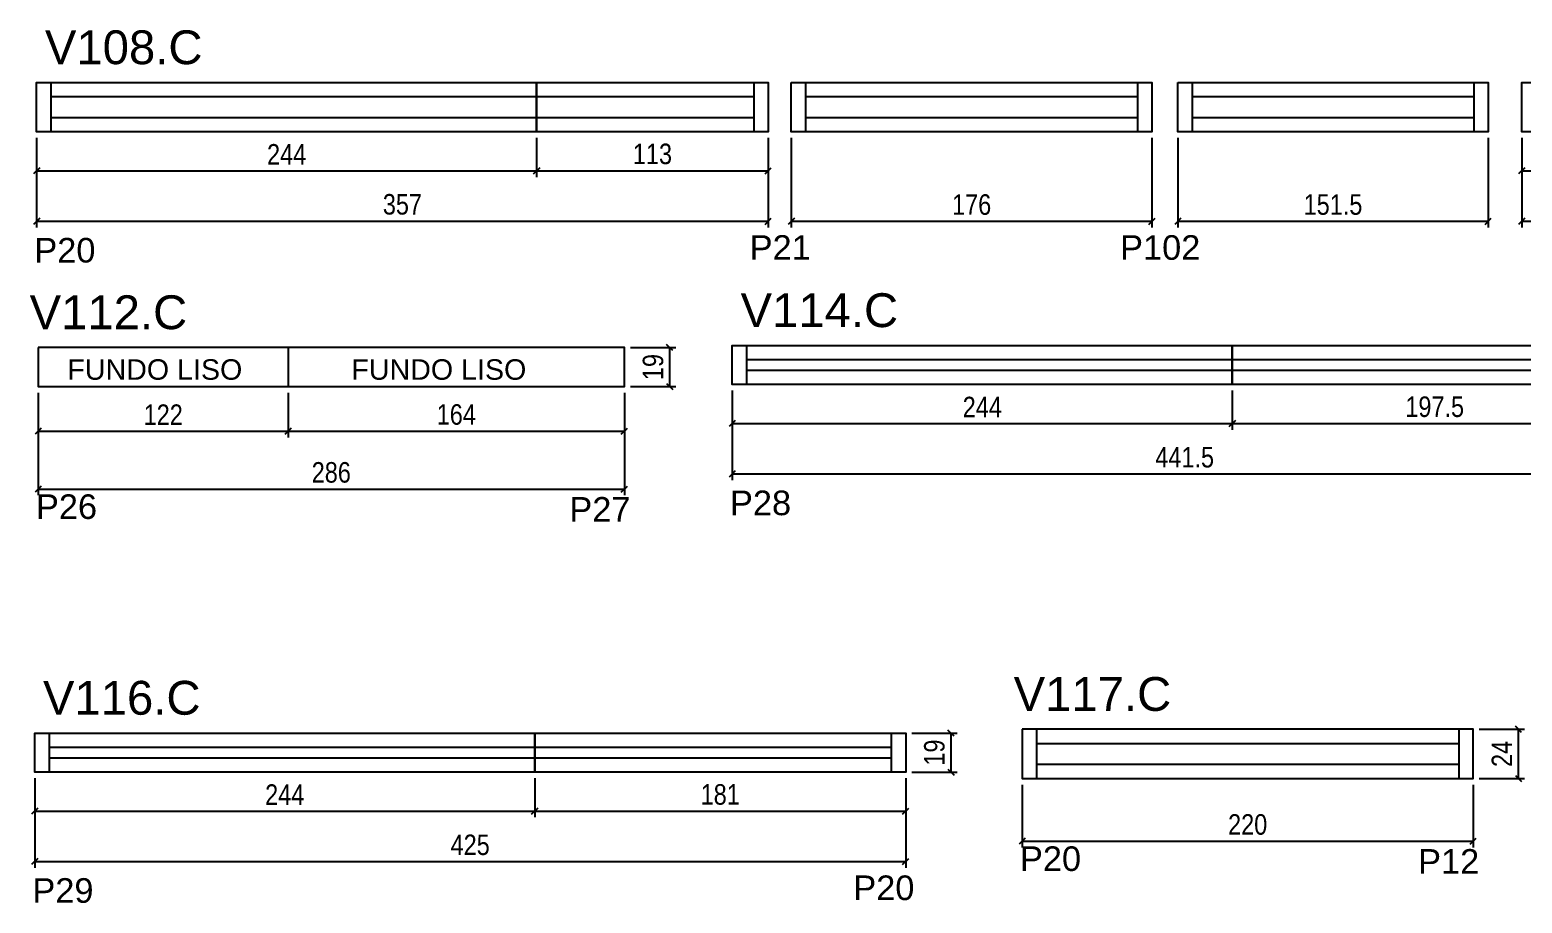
# Model space of a CAD drawing. Extents: x 1665 to 3026, y 15883 to 17753.
# Drawn here: x 1671 to 2399, y 16818 to 17244 of the extents above; entities that cross this region are included whole.
import ezdxf

# ---------------------------------------------------------------- set-up
doc = ezdxf.new("R2010")
doc.units = 0
for name, color, linetype in [('5', 5, 'Continuous'), ('COTA', 241, 'Continuous'), ('NOMENCLATURA', 7, 'Continuous'), ('Painéis', 200, 'Continuous'), ('SARR_2.2x7', 40, 'Continuous')]:
    doc.layers.add(name, color=color, linetype=linetype)
doc.styles.add('COTA TECNICA', font='techl___.ttf', dxfattribs={"height": 10})
doc.styles.add('COTA TECNICA-50', font='techl___.ttf', dxfattribs={"height": 10})
doc.styles.get("Standard").update_dxf_attribs({"font": 'arial.ttf'})
doc.dimstyles.new('COTA PAINEL-50', dxfattribs={"dimtxt": 10, "dimasz": 3, "dimexe": 3, "dimexo": 3, "dimgap": 3, "dimtad": 1, "dimdec": 1, "dimzin": 12, "dimdsep": 46, "dimtxsty": 'COTA TECNICA-50', "dimblk1": 'OBLIQUE', "dimblk2": 'OBLIQUE', "dimsah": 1, "dimcen": 0.9, "dimclrd": 4, "dimclre": 4, "dimclrt": 240, "dimadec": 1, "dimazin": 3, "dimtfac": 1, "dimtdec": 1, "dimtmove": 0, "dimatfit": 3, "dimfxl": 1, "dimtolj": 1, "dimtzin": 12, "dimarcsym": 0})
doc.dimstyles.new('PAINEL', dxfattribs={"dimtxt": 10, "dimasz": 3, "dimexe": 3, "dimexo": 3, "dimgap": 3, "dimtad": 1, "dimdec": 1, "dimzin": 12, "dimdsep": 46, "dimtxsty": 'COTA TECNICA', "dimblk1": 'OBLIQUE', "dimblk2": 'OBLIQUE', "dimsah": 1, "dimcen": 0.9, "dimclrd": 4, "dimclre": 4, "dimclrt": 240, "dimadec": 1, "dimazin": 3, "dimtfac": 1, "dimtdec": 1, "dimtmove": 0, "dimatfit": 3, "dimfxl": 1, "dimtolj": 1, "dimtzin": 12, "dimarcsym": 0})

# ---------------------------------------------------------------- blocks, each defined once
blk = doc.blocks.new('_Oblique')
at = {"color": 0, "linetype": 'ByBlock', "lineweight": -2}
blk.add_line((-0.5, -0.5), (0.5, 0.5), dxfattribs=at)
blk = doc.blocks.new('*D100')
at = {"layer": 'COTA', "color": 4, "linetype": 'ByBlock', "lineweight": -2, "transparency": 16777216}
for p, q in [((1674.17, 17191.53), (1674.17, 17172.48)), ((1918.17, 17191.53), (1918.17, 17172.48)), ((1674.17, 17175.48), (1918.17, 17175.48))]:
    blk.add_line(p, q, dxfattribs=at)
at = {"layer": 'Defpoints', "color": 0, "linetype": 'ByBlock', "transparency": 16777216}
for p in [(1674.17, 17194.53), (1918.17, 17194.53), (1918.17, 17175.48)]:
    blk.add_point(p, dxfattribs=at)
at = {"layer": 'COTA', "color": 4, "linetype": 'ByBlock', "lineweight": -2, "transparency": 16777216, "xscale": 3, "yscale": 3, "zscale": 3, "rotation": 180}
blk.add_blockref('_Oblique', (1674.17, 17175.48), dxfattribs=at)
at = {"layer": 'COTA', "color": 4, "linetype": 'ByBlock', "lineweight": -2, "transparency": 16777216, "xscale": 3, "yscale": 3, "zscale": 3}
blk.add_blockref('_Oblique', (1918.17, 17175.48), dxfattribs=at)
at = {"layer": 'COTA', "color": 240, "linetype": 'ByBlock', "transparency": 16777216, "insert": (1796.17, 17183.55), "char_height": 10, "attachment_point": 5, "style": 'COTA TECNICA-50'}
blk.add_mtext('\\A1;244', dxfattribs=at)
blk = doc.blocks.new('*D101')
at = {"layer": 'COTA', "color": 4, "linetype": 'ByBlock', "lineweight": -2, "transparency": 16777216}
for p, q in [((1918.17, 17191.53), (1918.17, 17172.48)), ((2031.17, 17191.53), (2031.17, 17172.48)), ((1918.17, 17175.48), (2031.17, 17175.48))]:
    blk.add_line(p, q, dxfattribs=at)
at = {"layer": 'Defpoints', "color": 0, "linetype": 'ByBlock', "transparency": 16777216}
for p in [(1918.17, 17194.53), (2031.17, 17194.53), (2031.17, 17175.48)]:
    blk.add_point(p, dxfattribs=at)
at = {"layer": 'COTA', "color": 4, "linetype": 'ByBlock', "lineweight": -2, "transparency": 16777216, "xscale": 3, "yscale": 3, "zscale": 3, "rotation": 180}
blk.add_blockref('_Oblique', (1918.17, 17175.48), dxfattribs=at)
at = {"layer": 'COTA', "color": 4, "linetype": 'ByBlock', "lineweight": -2, "transparency": 16777216, "xscale": 3, "yscale": 3, "zscale": 3}
blk.add_blockref('_Oblique', (2031.17, 17175.48), dxfattribs=at)
at = {"layer": 'COTA', "color": 240, "linetype": 'ByBlock', "transparency": 16777216, "insert": (1974.67, 17183.7), "char_height": 10, "attachment_point": 5, "style": 'COTA TECNICA-50'}
blk.add_mtext('\\A1;113', dxfattribs=at)
blk = doc.blocks.new('*D103')
at = {"layer": 'COTA', "color": 4, "lineweight": -2, "transparency": 16777216}
for p, q in [((1674.17, 17191.53), (1674.17, 17147.9)), ((2031.17, 17191.53), (2031.17, 17147.9)), ((1674.17, 17150.9), (2031.17, 17150.9))]:
    blk.add_line(p, q, dxfattribs=at)
at = {"layer": 'Defpoints', "color": 0, "transparency": 16777216}
for p in [(1674.17, 17194.53), (2031.17, 17194.53), (2031.17, 17150.9)]:
    blk.add_point(p, dxfattribs=at)
at = {"layer": 'COTA', "color": 4, "lineweight": -2, "transparency": 16777216, "xscale": 3, "yscale": 3, "zscale": 3, "rotation": 180}
blk.add_blockref('_Oblique', (1674.17, 17150.9), dxfattribs=at)
at = {"layer": 'COTA', "color": 4, "lineweight": -2, "transparency": 16777216, "xscale": 3, "yscale": 3, "zscale": 3}
blk.add_blockref('_Oblique', (2031.17, 17150.9), dxfattribs=at)
at = {"layer": 'COTA', "color": 240, "transparency": 16777216, "insert": (1852.67, 17159.12), "char_height": 10, "attachment_point": 5, "style": 'COTA TECNICA'}
blk.add_mtext('\\A1;357', dxfattribs=at)
blk = doc.blocks.new('*D104')
at = {"layer": 'COTA', "color": 4, "lineweight": -2, "transparency": 16777216}
for p, q in [((2042.42, 17191.53), (2042.42, 17147.9)), ((2218.42, 17191.53), (2218.42, 17147.9)), ((2042.42, 17150.9), (2218.42, 17150.9))]:
    blk.add_line(p, q, dxfattribs=at)
at = {"layer": 'Defpoints', "color": 0, "transparency": 16777216}
for p in [(2042.42, 17194.53), (2218.42, 17194.53), (2218.42, 17150.9)]:
    blk.add_point(p, dxfattribs=at)
at = {"layer": 'COTA', "color": 4, "lineweight": -2, "transparency": 16777216, "xscale": 3, "yscale": 3, "zscale": 3, "rotation": 180}
blk.add_blockref('_Oblique', (2042.42, 17150.9), dxfattribs=at)
at = {"layer": 'COTA', "color": 4, "lineweight": -2, "transparency": 16777216, "xscale": 3, "yscale": 3, "zscale": 3}
blk.add_blockref('_Oblique', (2218.42, 17150.9), dxfattribs=at)
at = {"layer": 'COTA', "color": 240, "transparency": 16777216, "insert": (2130.42, 17159), "char_height": 10, "attachment_point": 5, "style": 'COTA TECNICA'}
blk.add_mtext('\\A1;176', dxfattribs=at)
blk = doc.blocks.new('*D98')
at = {"layer": 'COTA', "color": 4, "linetype": 'ByBlock', "lineweight": -2, "transparency": 16777216}
for p, q in [((2398.8, 17191.53), (2398.8, 17172.48)), ((2642.8, 17191.53), (2642.8, 17172.48)), ((2398.8, 17175.48), (2642.8, 17175.48))]:
    blk.add_line(p, q, dxfattribs=at)
at = {"layer": 'Defpoints', "color": 0, "linetype": 'ByBlock', "transparency": 16777216}
for p in [(2398.8, 17194.53), (2642.8, 17194.53), (2642.8, 17175.48)]:
    blk.add_point(p, dxfattribs=at)
at = {"layer": 'COTA', "color": 4, "linetype": 'ByBlock', "lineweight": -2, "transparency": 16777216, "xscale": 3, "yscale": 3, "zscale": 3, "rotation": 180}
blk.add_blockref('_Oblique', (2398.8, 17175.48), dxfattribs=at)
at = {"layer": 'COTA', "color": 4, "linetype": 'ByBlock', "lineweight": -2, "transparency": 16777216, "xscale": 3, "yscale": 3, "zscale": 3}
blk.add_blockref('_Oblique', (2642.8, 17175.48), dxfattribs=at)
at = {"layer": 'COTA', "color": 240, "linetype": 'ByBlock', "transparency": 16777216, "insert": (2520.8, 17183.55), "char_height": 10, "attachment_point": 5, "style": 'COTA TECNICA-50'}
blk.add_mtext('\\A1;244', dxfattribs=at)
blk = doc.blocks.new('*D105')
at = {"layer": 'COTA', "color": 4, "lineweight": -2, "transparency": 16777216}
for p, q in [((2398.8, 17191.53), (2398.8, 17147.9)), ((2857.3, 17191.53), (2857.3, 17147.9)), ((2398.8, 17150.9), (2857.3, 17150.9))]:
    blk.add_line(p, q, dxfattribs=at)
at = {"layer": 'Defpoints', "color": 0, "transparency": 16777216}
for p in [(2398.8, 17194.53), (2857.3, 17194.53), (2857.3, 17150.9)]:
    blk.add_point(p, dxfattribs=at)
at = {"layer": 'COTA', "color": 4, "lineweight": -2, "transparency": 16777216, "xscale": 3, "yscale": 3, "zscale": 3, "rotation": 180}
blk.add_blockref('_Oblique', (2398.8, 17150.9), dxfattribs=at)
at = {"layer": 'COTA', "color": 4, "lineweight": -2, "transparency": 16777216, "xscale": 3, "yscale": 3, "zscale": 3}
blk.add_blockref('_Oblique', (2857.3, 17150.9), dxfattribs=at)
at = {"layer": 'COTA', "color": 240, "transparency": 16777216, "insert": (2628.05, 17159.03), "char_height": 10, "attachment_point": 5, "style": 'COTA TECNICA'}
blk.add_mtext('\\A1;458.5', dxfattribs=at)
blk = doc.blocks.new('*D106')
at = {"layer": 'COTA', "color": 4, "lineweight": -2, "transparency": 16777216}
for p, q in [((2230.99, 17191.53), (2230.99, 17147.9)), ((2382.49, 17191.53), (2382.49, 17147.9)), ((2230.99, 17150.9), (2382.49, 17150.9))]:
    blk.add_line(p, q, dxfattribs=at)
at = {"layer": 'Defpoints', "color": 0, "transparency": 16777216}
for p in [(2230.99, 17194.53), (2382.49, 17194.53), (2382.49, 17150.9)]:
    blk.add_point(p, dxfattribs=at)
at = {"layer": 'COTA', "color": 4, "lineweight": -2, "transparency": 16777216, "xscale": 3, "yscale": 3, "zscale": 3, "rotation": 180}
blk.add_blockref('_Oblique', (2230.99, 17150.9), dxfattribs=at)
at = {"layer": 'COTA', "color": 4, "lineweight": -2, "transparency": 16777216, "xscale": 3, "yscale": 3, "zscale": 3}
blk.add_blockref('_Oblique', (2382.49, 17150.9), dxfattribs=at)
at = {"layer": 'COTA', "color": 240, "transparency": 16777216, "insert": (2306.74, 17159.01), "char_height": 10, "attachment_point": 5, "style": 'COTA TECNICA'}
blk.add_mtext('\\A1;151.5', dxfattribs=at)
blk = doc.blocks.new('*D115')
at = {"layer": 'COTA', "color": 4, "linetype": 'ByBlock', "lineweight": -2, "transparency": 16777216}
for p, q in [((1674.96, 17067.32), (1674.96, 17017.28)), ((1960.96, 17067.32), (1960.96, 17017.28)), ((1674.96, 17020.28), (1960.96, 17020.28))]:
    blk.add_line(p, q, dxfattribs=at)
at = {"layer": 'Defpoints', "color": 0, "linetype": 'ByBlock', "transparency": 16777216}
for p in [(1674.96, 17070.32), (1960.96, 17070.32), (1960.96, 17020.28)]:
    blk.add_point(p, dxfattribs=at)
at = {"layer": 'COTA', "color": 4, "linetype": 'ByBlock', "lineweight": -2, "transparency": 16777216, "xscale": 3, "yscale": 3, "zscale": 3, "rotation": 180}
blk.add_blockref('_Oblique', (1674.96, 17020.28), dxfattribs=at)
at = {"layer": 'COTA', "color": 4, "linetype": 'ByBlock', "lineweight": -2, "transparency": 16777216, "xscale": 3, "yscale": 3, "zscale": 3}
blk.add_blockref('_Oblique', (1960.96, 17020.28), dxfattribs=at)
at = {"layer": 'COTA', "color": 240, "linetype": 'ByBlock', "transparency": 16777216, "insert": (1817.96, 17028.4), "char_height": 10, "attachment_point": 5, "style": 'COTA TECNICA-50'}
blk.add_mtext('\\A1;286', dxfattribs=at)
blk = doc.blocks.new('*D116')
at = {"layer": 'COTA', "color": 4, "lineweight": -2, "transparency": 16777216}
for p, q in [((1963.96, 17089.32), (1986.08, 17089.32)), ((1983.08, 17070.32), (1983.08, 17089.32)), ((1963.96, 17070.32), (1986.08, 17070.32))]:
    blk.add_line(p, q, dxfattribs=at)
at = {"layer": 'Defpoints', "color": 0, "transparency": 16777216}
for p in [(1960.96, 17089.32), (1983.08, 17089.32), (1960.96, 17070.32)]:
    blk.add_point(p, dxfattribs=at)
at = {"layer": 'COTA', "color": 4, "lineweight": -2, "transparency": 16777216, "xscale": 3, "yscale": 3, "zscale": 3}
for p, rotation in [((1983.08, 17089.32), 90), ((1983.08, 17070.32), 270)]:
    blk.add_blockref('_Oblique', p, dxfattribs=dict(at, rotation=rotation))
at = {"layer": 'COTA', "color": 240, "transparency": 16777216, "insert": (1974.99, 17079.82), "char_height": 10, "attachment_point": 5, "rotation": 90, "style": 'COTA TECNICA'}
blk.add_mtext('\\A1;19', dxfattribs=at)
blk = doc.blocks.new('*D117')
at = {"layer": 'COTA', "color": 4, "linetype": 'ByBlock', "lineweight": -2, "transparency": 16777216}
for p, q in [((1674.96, 17067.32), (1674.96, 17045.54)), ((1796.96, 17067.32), (1796.96, 17045.54)), ((1674.96, 17048.54), (1796.96, 17048.54))]:
    blk.add_line(p, q, dxfattribs=at)
at = {"layer": 'Defpoints', "color": 0, "linetype": 'ByBlock', "transparency": 16777216}
for p in [(1674.96, 17070.32), (1796.96, 17070.32), (1796.96, 17048.54)]:
    blk.add_point(p, dxfattribs=at)
at = {"layer": 'COTA', "color": 4, "linetype": 'ByBlock', "lineweight": -2, "transparency": 16777216, "xscale": 3, "yscale": 3, "zscale": 3, "rotation": 180}
blk.add_blockref('_Oblique', (1674.96, 17048.54), dxfattribs=at)
at = {"layer": 'COTA', "color": 4, "linetype": 'ByBlock', "lineweight": -2, "transparency": 16777216, "xscale": 3, "yscale": 3, "zscale": 3}
blk.add_blockref('_Oblique', (1796.96, 17048.54), dxfattribs=at)
at = {"layer": 'COTA', "color": 240, "linetype": 'ByBlock', "transparency": 16777216, "insert": (1735.96, 17056.6), "char_height": 10, "attachment_point": 5, "style": 'COTA TECNICA-50'}
blk.add_mtext('\\A1;122', dxfattribs=at)
blk = doc.blocks.new('*D118')
at = {"layer": 'COTA', "color": 4, "linetype": 'ByBlock', "lineweight": -2, "transparency": 16777216}
for p, q in [((1796.96, 17067.32), (1796.96, 17045.54)), ((1960.96, 17067.32), (1960.96, 17045.54)), ((1796.96, 17048.54), (1960.96, 17048.54))]:
    blk.add_line(p, q, dxfattribs=at)
at = {"layer": 'Defpoints', "color": 0, "linetype": 'ByBlock', "transparency": 16777216}
for p in [(1796.96, 17070.32), (1960.96, 17070.32), (1960.96, 17048.54)]:
    blk.add_point(p, dxfattribs=at)
at = {"layer": 'COTA', "color": 4, "linetype": 'ByBlock', "lineweight": -2, "transparency": 16777216, "xscale": 3, "yscale": 3, "zscale": 3, "rotation": 180}
blk.add_blockref('_Oblique', (1796.96, 17048.54), dxfattribs=at)
at = {"layer": 'COTA', "color": 4, "linetype": 'ByBlock', "lineweight": -2, "transparency": 16777216, "xscale": 3, "yscale": 3, "zscale": 3}
blk.add_blockref('_Oblique', (1960.96, 17048.54), dxfattribs=at)
at = {"layer": 'COTA', "color": 240, "linetype": 'ByBlock', "transparency": 16777216, "insert": (1878.96, 17056.64), "char_height": 10, "attachment_point": 5, "style": 'COTA TECNICA-50'}
blk.add_mtext('\\A1;164', dxfattribs=at)
blk = doc.blocks.new('*D119')
at = {"layer": 'COTA', "color": 4, "linetype": 'ByBlock', "lineweight": -2, "transparency": 16777216}
for p, q in [((2013.61, 17068.32), (2013.61, 17049.27)), ((2257.61, 17068.32), (2257.61, 17049.27)), ((2013.61, 17052.27), (2257.61, 17052.27))]:
    blk.add_line(p, q, dxfattribs=at)
at = {"layer": 'Defpoints', "color": 0, "linetype": 'ByBlock', "transparency": 16777216}
for p in [(2013.61, 17071.32), (2257.61, 17071.32), (2257.61, 17052.27)]:
    blk.add_point(p, dxfattribs=at)
at = {"layer": 'COTA', "color": 4, "linetype": 'ByBlock', "lineweight": -2, "transparency": 16777216, "xscale": 3, "yscale": 3, "zscale": 3, "rotation": 180}
blk.add_blockref('_Oblique', (2013.61, 17052.27), dxfattribs=at)
at = {"layer": 'COTA', "color": 4, "linetype": 'ByBlock', "lineweight": -2, "transparency": 16777216, "xscale": 3, "yscale": 3, "zscale": 3}
blk.add_blockref('_Oblique', (2257.61, 17052.27), dxfattribs=at)
at = {"layer": 'COTA', "color": 240, "linetype": 'ByBlock', "transparency": 16777216, "insert": (2135.61, 17060.34), "char_height": 10, "attachment_point": 5, "style": 'COTA TECNICA-50'}
blk.add_mtext('\\A1;244', dxfattribs=at)
blk = doc.blocks.new('*D120')
at = {"layer": 'COTA', "color": 4, "linetype": 'ByBlock', "lineweight": -2, "transparency": 16777216}
for p, q in [((2257.61, 17068.32), (2257.61, 17049.27)), ((2455.11, 17068.32), (2455.11, 17049.27)), ((2257.61, 17052.27), (2455.11, 17052.27))]:
    blk.add_line(p, q, dxfattribs=at)
at = {"layer": 'Defpoints', "color": 0, "linetype": 'ByBlock', "transparency": 16777216}
for p in [(2257.61, 17071.32), (2455.11, 17071.32), (2455.11, 17052.27)]:
    blk.add_point(p, dxfattribs=at)
at = {"layer": 'COTA', "color": 4, "linetype": 'ByBlock', "lineweight": -2, "transparency": 16777216, "xscale": 3, "yscale": 3, "zscale": 3, "rotation": 180}
blk.add_blockref('_Oblique', (2257.61, 17052.27), dxfattribs=at)
at = {"layer": 'COTA', "color": 4, "linetype": 'ByBlock', "lineweight": -2, "transparency": 16777216, "xscale": 3, "yscale": 3, "zscale": 3}
blk.add_blockref('_Oblique', (2455.11, 17052.27), dxfattribs=at)
at = {"layer": 'COTA', "color": 240, "linetype": 'ByBlock', "transparency": 16777216, "insert": (2356.36, 17060.41), "char_height": 10, "attachment_point": 5, "style": 'COTA TECNICA-50'}
blk.add_mtext('\\A1;197.5', dxfattribs=at)
blk = doc.blocks.new('*D121')
at = {"layer": 'COTA', "color": 4, "lineweight": -2, "transparency": 16777216}
for p, q in [((2013.61, 17068.32), (2013.61, 17024.69)), ((2455.11, 17068.32), (2455.11, 17024.69)), ((2013.61, 17027.69), (2455.11, 17027.69))]:
    blk.add_line(p, q, dxfattribs=at)
at = {"layer": 'Defpoints', "color": 0, "transparency": 16777216}
for p in [(2013.61, 17071.32), (2455.11, 17071.32), (2455.11, 17027.69)]:
    blk.add_point(p, dxfattribs=at)
at = {"layer": 'COTA', "color": 4, "lineweight": -2, "transparency": 16777216, "xscale": 3, "yscale": 3, "zscale": 3, "rotation": 180}
blk.add_blockref('_Oblique', (2013.61, 17027.69), dxfattribs=at)
at = {"layer": 'COTA', "color": 4, "lineweight": -2, "transparency": 16777216, "xscale": 3, "yscale": 3, "zscale": 3}
blk.add_blockref('_Oblique', (2455.11, 17027.69), dxfattribs=at)
at = {"layer": 'COTA', "color": 240, "transparency": 16777216, "insert": (2234.36, 17035.8), "char_height": 10, "attachment_point": 5, "style": 'COTA TECNICA'}
blk.add_mtext('\\A1;441.5', dxfattribs=at)
blk = doc.blocks.new('*D127')
at = {"layer": 'COTA', "color": 4, "linetype": 'ByBlock', "lineweight": -2, "transparency": 16777216}
for p, q in [((1673.23, 16879.31), (1673.23, 16860.26)), ((1917.23, 16879.31), (1917.23, 16860.26)), ((1673.23, 16863.26), (1917.23, 16863.26))]:
    blk.add_line(p, q, dxfattribs=at)
at = {"layer": 'Defpoints', "color": 0, "linetype": 'ByBlock', "transparency": 16777216}
for p in [(1673.23, 16882.31), (1917.23, 16882.31), (1917.23, 16863.26)]:
    blk.add_point(p, dxfattribs=at)
at = {"layer": 'COTA', "color": 4, "linetype": 'ByBlock', "lineweight": -2, "transparency": 16777216, "xscale": 3, "yscale": 3, "zscale": 3, "rotation": 180}
blk.add_blockref('_Oblique', (1673.23, 16863.26), dxfattribs=at)
at = {"layer": 'COTA', "color": 4, "linetype": 'ByBlock', "lineweight": -2, "transparency": 16777216, "xscale": 3, "yscale": 3, "zscale": 3}
blk.add_blockref('_Oblique', (1917.23, 16863.26), dxfattribs=at)
at = {"layer": 'COTA', "color": 240, "linetype": 'ByBlock', "transparency": 16777216, "insert": (1795.23, 16871.33), "char_height": 10, "attachment_point": 5, "style": 'COTA TECNICA-50'}
blk.add_mtext('\\A1;244', dxfattribs=at)
blk = doc.blocks.new('*D128')
at = {"layer": 'COTA', "color": 4, "linetype": 'ByBlock', "lineweight": -2, "transparency": 16777216}
for p, q in [((1917.23, 16879.31), (1917.23, 16860.26)), ((2098.23, 16879.31), (2098.23, 16860.26)), ((1917.23, 16863.26), (2098.23, 16863.26))]:
    blk.add_line(p, q, dxfattribs=at)
at = {"layer": 'Defpoints', "color": 0, "linetype": 'ByBlock', "transparency": 16777216}
for p in [(1917.23, 16882.31), (2098.23, 16882.31), (2098.23, 16863.26)]:
    blk.add_point(p, dxfattribs=at)
at = {"layer": 'COTA', "color": 4, "linetype": 'ByBlock', "lineweight": -2, "transparency": 16777216, "xscale": 3, "yscale": 3, "zscale": 3, "rotation": 180}
blk.add_blockref('_Oblique', (1917.23, 16863.26), dxfattribs=at)
at = {"layer": 'COTA', "color": 4, "linetype": 'ByBlock', "lineweight": -2, "transparency": 16777216, "xscale": 3, "yscale": 3, "zscale": 3}
blk.add_blockref('_Oblique', (2098.23, 16863.26), dxfattribs=at)
at = {"layer": 'COTA', "color": 240, "linetype": 'ByBlock', "transparency": 16777216, "insert": (2007.73, 16871.36), "char_height": 10, "attachment_point": 5, "style": 'COTA TECNICA-50'}
blk.add_mtext('\\A1;181', dxfattribs=at)
blk = doc.blocks.new('*D129')
at = {"layer": 'COTA', "color": 4, "lineweight": -2, "transparency": 16777216}
for p, q in [((1673.23, 16879.31), (1673.23, 16835.68)), ((2098.23, 16879.31), (2098.23, 16835.68)), ((1673.23, 16838.68), (2098.23, 16838.68))]:
    blk.add_line(p, q, dxfattribs=at)
at = {"layer": 'Defpoints', "color": 0, "transparency": 16777216}
for p in [(1673.23, 16882.31), (2098.23, 16882.31), (2098.23, 16838.68)]:
    blk.add_point(p, dxfattribs=at)
at = {"layer": 'COTA', "color": 4, "lineweight": -2, "transparency": 16777216, "xscale": 3, "yscale": 3, "zscale": 3, "rotation": 180}
blk.add_blockref('_Oblique', (1673.23, 16838.68), dxfattribs=at)
at = {"layer": 'COTA', "color": 4, "lineweight": -2, "transparency": 16777216, "xscale": 3, "yscale": 3, "zscale": 3}
blk.add_blockref('_Oblique', (2098.23, 16838.68), dxfattribs=at)
at = {"layer": 'COTA', "color": 240, "transparency": 16777216, "insert": (1885.73, 16846.79), "char_height": 10, "attachment_point": 5, "style": 'COTA TECNICA'}
blk.add_mtext('\\A1;425', dxfattribs=at)
blk = doc.blocks.new('*D130')
at = {"layer": 'COTA', "color": 4, "lineweight": -2, "transparency": 16777216}
for p, q in [((2101.23, 16901.31), (2123.35, 16901.31)), ((2120.35, 16882.31), (2120.35, 16901.31)), ((2101.23, 16882.31), (2123.35, 16882.31))]:
    blk.add_line(p, q, dxfattribs=at)
at = {"layer": 'Defpoints', "color": 0, "transparency": 16777216}
for p in [(2098.23, 16901.31), (2120.35, 16901.31), (2098.23, 16882.31)]:
    blk.add_point(p, dxfattribs=at)
at = {"layer": 'COTA', "color": 4, "lineweight": -2, "transparency": 16777216, "xscale": 3, "yscale": 3, "zscale": 3}
for p, rotation in [((2120.35, 16901.31), 90), ((2120.35, 16882.31), 270)]:
    blk.add_blockref('_Oblique', p, dxfattribs=dict(at, rotation=rotation))
at = {"layer": 'COTA', "color": 240, "transparency": 16777216, "insert": (2112.26, 16891.81), "char_height": 10, "attachment_point": 5, "rotation": 90, "style": 'COTA TECNICA'}
blk.add_mtext('\\A1;19', dxfattribs=at)
blk = doc.blocks.new('*D131')
at = {"layer": 'COTA', "color": 4, "linetype": 'ByBlock', "lineweight": -2, "transparency": 16777216}
for p, q in [((2155.1, 16876.17), (2155.1, 16845.61)), ((2375.1, 16876.17), (2375.1, 16845.61)), ((2155.1, 16848.61), (2375.1, 16848.61))]:
    blk.add_line(p, q, dxfattribs=at)
at = {"layer": 'Defpoints', "color": 0, "linetype": 'ByBlock', "transparency": 16777216}
for p in [(2155.1, 16879.17), (2375.1, 16879.17), (2375.1, 16848.61)]:
    blk.add_point(p, dxfattribs=at)
at = {"layer": 'COTA', "color": 4, "linetype": 'ByBlock', "lineweight": -2, "transparency": 16777216, "xscale": 3, "yscale": 3, "zscale": 3, "rotation": 180}
blk.add_blockref('_Oblique', (2155.1, 16848.61), dxfattribs=at)
at = {"layer": 'COTA', "color": 4, "linetype": 'ByBlock', "lineweight": -2, "transparency": 16777216, "xscale": 3, "yscale": 3, "zscale": 3}
blk.add_blockref('_Oblique', (2375.1, 16848.61), dxfattribs=at)
at = {"layer": 'COTA', "color": 240, "linetype": 'ByBlock', "transparency": 16777216, "insert": (2265.1, 16856.71), "char_height": 10, "attachment_point": 5, "style": 'COTA TECNICA-50'}
blk.add_mtext('\\A1;220', dxfattribs=at)
blk = doc.blocks.new('*D132')
at = {"layer": 'COTA', "color": 4, "lineweight": -2, "transparency": 16777216}
for p, q in [((2378.1, 16903.17), (2400.22, 16903.17)), ((2397.22, 16879.17), (2397.22, 16903.17)), ((2378.1, 16879.17), (2400.22, 16879.17))]:
    blk.add_line(p, q, dxfattribs=at)
at = {"layer": 'Defpoints', "color": 0, "transparency": 16777216}
for p in [(2375.1, 16903.17), (2397.22, 16903.17), (2375.1, 16879.17)]:
    blk.add_point(p, dxfattribs=at)
at = {"layer": 'COTA', "color": 4, "lineweight": -2, "transparency": 16777216, "xscale": 3, "yscale": 3, "zscale": 3}
for p, rotation in [((2397.22, 16903.17), 90), ((2397.22, 16879.17), 270)]:
    blk.add_blockref('_Oblique', p, dxfattribs=dict(at, rotation=rotation))
at = {"layer": 'COTA', "color": 240, "transparency": 16777216, "insert": (2389.15, 16891.17), "char_height": 10, "attachment_point": 5, "rotation": 90, "style": 'COTA TECNICA'}
blk.add_mtext('\\A1;24', dxfattribs=at)

msp = doc.modelspace()

# ---------------------------------------------------------------- linework, layer by layer
at = {"layer": 'Painéis'}
msp.add_line((1796.96, 17089.32), (1796.96, 17070.32), dxfattribs=at)
for points in [[(1918.17, 17194.53), (1674.17, 17194.53), (1674.17, 17218.53), (1918.17, 17218.53)], [(1918.17, 17218.53), (2031.17, 17218.53), (2031.17, 17194.53), (1918.17, 17194.53)], [(2042.42, 17218.53), (2218.42, 17218.53), (2218.42, 17194.53), (2042.42, 17194.53)], [(2230.99, 17218.53), (2382.49, 17218.53), (2382.49, 17194.53), (2230.99, 17194.53)], [(2642.8, 17194.53), (2398.8, 17194.53), (2398.8, 17218.53), (2642.8, 17218.53)], [(2257.61, 17071.32), (2013.61, 17071.32), (2013.61, 17090.32), (2257.61, 17090.32)], [(2257.61, 17090.32), (2455.11, 17090.32), (2455.11, 17071.32), (2257.61, 17071.32)], [(1917.23, 16882.31), (1673.23, 16882.31), (1673.23, 16901.31), (1917.23, 16901.31)], [(1917.23, 16901.31), (2098.23, 16901.31), (2098.23, 16882.31), (1917.23, 16882.31)]]:
    msp.add_lwpolyline(points, close=True, dxfattribs=at)
for points in [[(1674.96, 17089.32), (1674.96, 17070.32), (1960.96, 17070.32), (1960.96, 17089.32), (1674.96, 17089.32)], [(2155.1, 16903.17), (2155.1, 16879.17), (2375.1, 16879.17), (2375.1, 16903.17), (2155.1, 16903.17)]]:
    msp.add_lwpolyline(points, dxfattribs=at)
at = {"layer": 'SARR_2.2x7', "linetype": 'Continuous'}
for p, q in [((1681.17, 17218.53), (1681.17, 17194.53)), ((2024.17, 17218.53), (2024.17, 17194.53)), ((2049.42, 17218.53), (2049.42, 17194.53)), ((2211.42, 17218.53), (2211.42, 17194.53)), ((2237.99, 17218.53), (2237.99, 17194.53)), ((2375.49, 17218.53), (2375.49, 17194.53)), ((1918.17, 17211.53), (1681.17, 17211.53)), ((2024.17, 17211.53), (1918.17, 17211.53)), ((2211.42, 17211.53), (2049.42, 17211.53)), ((2375.49, 17211.53), (2237.99, 17211.53)), ((1681.17, 17201.53), (1918.17, 17201.53)), ((1918.17, 17201.53), (2024.17, 17201.53)), ((2049.42, 17201.53), (2211.42, 17201.53)), ((2237.99, 17201.53), (2375.49, 17201.53)), ((2020.61, 17090.32), (2020.61, 17071.32)), ((2257.61, 17083.32), (2020.61, 17083.32)), ((2448.11, 17083.32), (2257.61, 17083.32)), ((2020.61, 17078.32), (2257.61, 17078.32)), ((2257.61, 17078.32), (2448.11, 17078.32)), ((1680.23, 16901.31), (1680.23, 16882.31)), ((2091.23, 16901.31), (2091.23, 16882.31)), ((2162.1, 16903.17), (2162.1, 16879.17)), ((2368.1, 16903.17), (2368.1, 16879.17)), ((1917.23, 16894.31), (1680.23, 16894.31)), ((2091.23, 16894.31), (1917.23, 16894.31)), ((2368.1, 16896.17), (2162.1, 16896.17)), ((1680.23, 16889.31), (1917.23, 16889.31)), ((1917.23, 16889.31), (2091.23, 16889.31)), ((2162.1, 16886.17), (2368.1, 16886.17))]:
    msp.add_line(p, q, dxfattribs=at)

# ---------------------------------------------------------------- texts
at = {"layer": '5', "linetype": 'Continuous'}
for s, p in [('P20', (1673.06, 17130.8)), ('P21', (2022.11, 17132.12)), ('P102', (2202.86, 17132.12)), ('P26', (1673.85, 17005.75)), ('P28', (2012.5, 17007.59)), ('P27', (1934.13, 17004.42)), ('P20', (2153.99, 16834.09)), ('P12', (2348.27, 16832.75)), ('P29', (1672.12, 16818.58)), ('P20', (2072.67, 16819.9))]:
    msp.add_text(s, height=12, rotation=359.99996, dxfattribs=at).set_placement(p)
at = {"layer": 'NOMENCLATURA', "linetype": 'Continuous'}
for s, height, p in [('V108.C', 16.5, (1678.23, 17227.51)), ('V112.C', 16.5, (1670.77, 17098.3)), ('V114.C', 16.5, (2017.66, 17099.3)), ('FUNDO LISO', 10, (1689.17, 17073.63)), ('FUNDO LISO', 10, (1827.75, 17073.63)), ('V116.C', 16.5, (1677.28, 16910.29)), ('V117.C', 16.5, (2150.92, 16912.15))]:
    msp.add_text(s, height=height, dxfattribs=at).set_placement(p)

# ---------------------------------------------------------------- dimensions: what is measured, and where the dimension line sits
at = {"layer": 'COTA', "color": 1, "linetype": 'ByBlock'}
for base, p1, p2, picture, middle in [((1918.17, 17175.48), (1674.17, 17194.53), (1918.17, 17194.53), '*D100', (1796.17, 17183.55)), ((2031.17, 17175.48), (1918.17, 17194.53), (2031.17, 17194.53), '*D101', (1974.67, 17183.7)), ((2642.8, 17175.48), (2398.8, 17194.53), (2642.8, 17194.53), '*D98', (2520.8, 17183.55)), ((1960.96, 17020.28), (1674.96, 17070.32), (1960.96, 17070.32), '*D115', (1817.96, 17028.4)), ((1796.96, 17048.54), (1674.96, 17070.32), (1796.96, 17070.32), '*D117', (1735.96, 17056.6)), ((1960.96, 17048.54), (1796.96, 17070.32), (1960.96, 17070.32), '*D118', (1878.96, 17056.64)), ((2257.61, 17052.27), (2013.61, 17071.32), (2257.61, 17071.32), '*D119', (2135.61, 17060.34)), ((2455.11, 17052.27), (2257.61, 17071.32), (2455.11, 17071.32), '*D120', (2356.36, 17060.41)), ((1917.23, 16863.26), (1673.23, 16882.31), (1917.23, 16882.31), '*D127', (1795.23, 16871.33)), ((2098.23, 16863.26), (1917.23, 16882.31), (2098.23, 16882.31), '*D128', (2007.73, 16871.36)), ((2375.1, 16848.61), (2155.1, 16879.17), (2375.1, 16879.17), '*D131', (2265.1, 16856.71))]:
    dim = msp.add_linear_dim(base=base, p1=p1, p2=p2, dimstyle='COTA PAINEL-50', override={"dimarcsym": 1}, dxfattribs=at)
    dim.commit()
    dim.dimension.update_dxf_attribs({"geometry": picture, "text_midpoint": middle})
at = {"layer": 'COTA'}
for base, p1, p2, picture, middle in [((2031.17, 17150.9), (1674.17, 17194.53), (2031.17, 17194.53), '*D103', (1852.67, 17159.12)), ((2218.42, 17150.9), (2042.42, 17194.53), (2218.42, 17194.53), '*D104', (2130.42, 17159)), ((2382.49, 17150.9), (2230.99, 17194.53), (2382.49, 17194.53), '*D106', (2306.74, 17159.01)), ((2857.3, 17150.9), (2398.8, 17194.53), (2857.3, 17194.53), '*D105', (2628.05, 17159.03)), ((2455.11, 17027.69), (2013.61, 17071.32), (2455.11, 17071.32), '*D121', (2234.36, 17035.8)), ((2098.23, 16838.68), (1673.23, 16882.31), (2098.23, 16882.31), '*D129', (1885.73, 16846.79))]:
    dim = msp.add_linear_dim(base=base, p1=p1, p2=p2, dimstyle='PAINEL', dxfattribs=at)
    dim.commit()
    dim.dimension.update_dxf_attribs({"geometry": picture, "text_midpoint": middle})
for base, p1, p2, picture, middle in [((1983.08, 17089.32), (1960.96, 17070.32), (1960.96, 17089.32), '*D116', (1974.99, 17079.82)), ((2120.35, 16901.31), (2098.23, 16882.31), (2098.23, 16901.31), '*D130', (2112.26, 16891.81)), ((2397.22, 16903.17), (2375.1, 16879.17), (2375.1, 16903.17), '*D132', (2389.15, 16891.17))]:
    dim = msp.add_linear_dim(base=base, p1=p1, p2=p2, angle=90, dimstyle='PAINEL', dxfattribs=at)
    dim.commit()
    dim.dimension.update_dxf_attribs({"geometry": picture, "text_midpoint": middle})

doc.saveas('drawing.dxf')
